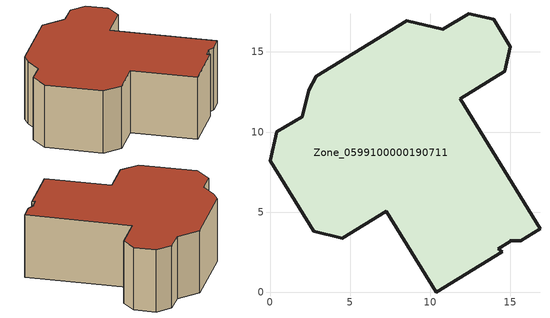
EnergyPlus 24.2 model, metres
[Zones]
Zone_0599100000190711
 floor ground (C_G): 14.96,3.16 14.23,2.71 14.48,2.53 10.37,0 7.26,5.06 4.51,3.38 2.72,3.82 0,8.22 0.42,10.02 2,10.95 2.41,12.6 2.88,13.48 8.52,16.94 10.78,16.41 12.41,17.39 13.94,17.03 14.99,15.31 14.63,13.78 11.87,12.09 16.84,3.98 15.63,3.24 14.96,3.23 z0
 wall outside (C_F): 12.41,17.39 10.78,16.41 8.52,16.94 2.88,13.48 2.41,12.6 2,10.95 0.42,10.02 0,8.22 2.72,3.82 4.51,3.38 7.26,5.06 10.37,0 14.48,2.53 14.23,2.71 14.96,3.16 14.96,3.23 15.63,3.24 16.84,3.98 11.87,12.09 14.63,13.78 14.99,15.31 13.94,17.03 12.41,17.39 z0:5.9
 roof outside (C_R): 14.23,2.71 14.96,3.16 14.96,3.23 15.63,3.24 16.84,3.98 11.87,12.09 14.63,13.78 14.99,15.31 13.94,17.03 12.41,17.39 10.78,16.41 8.52,16.94 2.88,13.48 2.41,12.6 2,10.95 0.42,10.02 0,8.22 2.72,3.82 4.51,3.38 7.26,5.06 10.37,0 14.48,2.53 z5.9
[BUILDING]
Pand.0599100000190711: North Axis=0; Terrain=City; Loads Convergence Tolerance Value=0.04; Temperature Convergence Tolerance Value=0.4; Solar Distribution=FullExterior; Maximum Number of Warmup Days=25; Minimum Number of Warmup Days=1
[Site:Location]
Rotterdam.The.Hague.AP_ZH_NLD Design_Conditions: Latitude=51.96; Longitude=4.45; Time Zone=1; Elevation=-4.5
[SITE:GROUNDTEMPERATURE:BUILDINGSURFACE]
18, 18, 18, 18, 18, 18, 18, 18, 18, 18, 18, 18
[MATERIAL] Thermal Absorptance=0.9; Solar Absorptance=0.7; Visible Absorptance=0.7
Name | Roughness | Thickness | Conductivity | Density | Specific Heat
G.D.1992-2005 | MediumSmooth | 0.15 | 0.06 | 540 | 1210
F.D.1992-2005 | Rough | 0.3 | 0.12 | 1920 | 840
R.D.1992-2005 | MediumRough | 0.2 | 0.08 | 1500 | 1000
[CONSTRUCTION]
C_G: G.D.1992-2005
C_F: F.D.1992-2005
C_R: R.D.1992-2005
[ZONE]
Zone_0599100000190711: Type=1; Multiplier=1; Ceiling Height=Autocalculate; Volume=Autocalculate; Floor Area=autocalculate; Part of Total Floor Area=Yes
[ZONEINFILTRATION:DESIGNFLOWRATE]
Infil_Zone_0599100000190711: Zone or ZoneList or Space or SpaceList=Zone_0599100000190711; Schedule=AlwaysOn; Design Flow Rate Calculation Method=Flow/Area; Flow Rate per Floor Area=0.0021; Constant Term Coefficient=1; Temperature Term Coefficient=0; Velocity Term Coefficient=0; Velocity Squared Term Coefficient=0
[HVACTEMPLATE:ZONE:IDEALLOADSAIRSYSTEM]
Zone_0599100000190711: Maximum Heating Supply Air Temperature=50; Minimum Cooling Supply Air Temperature=13; Maximum Heating Supply Air Humidity Ratio=0.0156; Minimum Cooling Supply Air Humidity Ratio=0.0077; Heating Limit=NoLimit; Cooling Limit=NoLimit; Dehumidification Control Type=ConstantSensibleHeatRatio; Cooling Sensible Heat Ratio=0.7; Dehumidification Setpoint=60; Humidification Control Type=None; Humidification Setpoint=30; Outdoor Air Method=None; Outdoor Air Flow Rate per Person=0.00944; Outdoor Air Flow Rate per Zone Floor Area=0; Outdoor Air Flow Rate per Zone=0; Demand Controlled Ventilation Type=None; Outdoor Air Economizer Type=NoEconomizer; Heat Recovery Type=None; Sensible Heat Recovery Effectiveness=0.7; Latent Heat Recovery Effectiveness=0.65
[ZONECONTROL:THERMOSTAT]
ThermostatControl_Zone_0599100000190711: Zone or ZoneList=Zone_0599100000190711; Control Type Schedule=DualSetpointControlType; Control 1=Thermostat_Zone_0599100000190711; Temperature Difference Between Cutout And Setpoint=0
[THERMOSTATSETPOINT:DUALSETPOINT]
Thermostat_Zone_0599100000190711: Heating Setpoint Temperature Schedule=HeatingSetpoint_Zone_0599100000190711; Cooling Setpoint Temperature Schedule=CoolingSetpoint_Zone_0599100000190711
[SCHEDULE:COMPACT]
HeatingSetpoint_Zone_0599100000190711: Through: 12/31, For: AllDays, Until: 24:00, 21
CoolingSetpoint_Zone_0599100000190711: Through: 12/31, For: AllDays, Until: 24:00, 24
DualSetpointControlType: Through: 12/31, For: AllDays, Until: 24:00, 4
AlwaysOn: Through: 12/31, For: AllDays, Until: 24:00, 1
